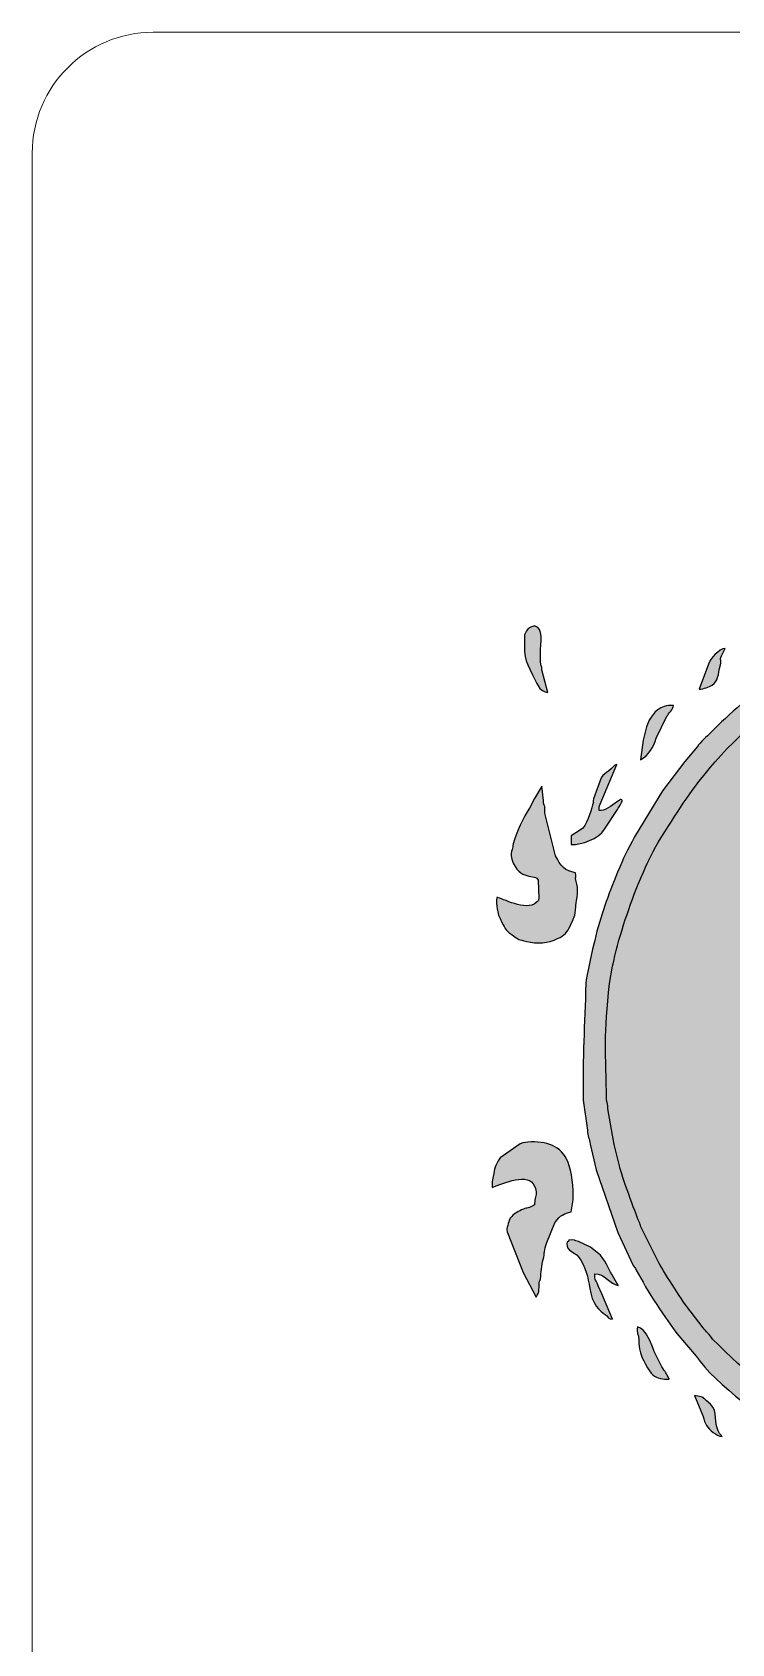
# Model space of a CAD drawing. Header units: millimetres. Extents: x -216.6 to -166.6, y -9 to 71.
# Drawn here: x -216.56 to -199.19, y 31 to 71 of the extents above; entities that cross this region are included whole.
import ezdxf

# ---------------------------------------------------------------- set-up
doc = ezdxf.new("R2010")
doc.units = ezdxf.units.MM
doc.header["$MEASUREMENT"] = 0
doc.layers.add('Layer 1', color=7, linetype='Continuous')

msp = doc.modelspace()

# ---------------------------------------------------------------- hatches: boundary and pattern name
at = {"layer": 'Layer 1', "true_color": 0x333333}
h = msp.add_hatch(color=250, dxfattribs=at)
edge = h.paths.add_edge_path()
edge.add_spline(control_points=[(-193.5378, 34.4543), (-194.5616, 34.7021), (-195.0886, 34.8486), (-196.0736, 35.2302), (-196.3954, 35.35), (-197.3199, 35.8389), (-197.6135, 36.0335), (-198.2827, 36.5184), (-199.613, 37.4345), (-200.0796, 38.1341), (-200.0796, 38.1341), (-200.5575, 38.6984), (-200.5575, 38.6984), (-200.5575, 38.6984), (-200.6636, 38.8489), (-200.6636, 38.8489), (-200.6636, 38.8489), (-200.841, 39.099), (-200.841, 39.099), (-201.0287, 39.3841), (-201.236, 39.6696), (-201.3967, 39.9698), (-201.3967, 39.9698), (-201.5658, 40.2722), (-201.5658, 40.2722), (-201.6035, 40.3483), (-201.5996, 40.3248), (-201.6405, 40.3858), (-201.6405, 40.3858), (-202.0187, 41.2012), (-202.0187, 41.2012), (-202.0187, 41.2012), (-202.5585, 42.7595), (-202.5585, 42.7595), (-202.5585, 42.7595), (-202.7084, 43.3965), (-202.7084, 43.3965), (-202.7304, 43.5292), (-202.7655, 43.5985), (-202.7773, 43.742), (-202.7773, 43.742), (-202.8868, 44.4864), (-202.8868, 44.4864), (-202.8914, 45.5685), (-202.8527, 46.3426), (-202.8144, 47.3891), (-202.8076, 47.574), (-202.6424, 48.2635), (-202.5976, 48.4566), (-202.4537, 49.0772), (-202.2601, 49.5719), (-202.0275, 50.1511), (-201.8865, 50.5022), (-201.7854, 50.6961), (-201.6073, 51.0281), (-201.6073, 51.0281), (-200.9145, 52.1701), (-200.9145, 52.1701), (-200.9145, 52.1701), (-200.3603, 52.8951), (-200.3603, 52.8951), (-200.3603, 52.8951), (-200.0491, 53.2696), (-200.0491, 53.2696), (-199.9836, 53.3683), (-199.8111, 53.5215), (-199.7161, 53.6162), (-198.7997, 54.5304), (-197.4639, 55.6019), (-196.2754, 56.0596), (-196.2754, 56.0596), (-195.4114, 56.4089), (-195.4114, 56.4089), (-195.1428, 56.496), (-194.8987, 56.5924), (-194.6298, 56.6593), (-191.4091, 57.4617), (-187.6427, 57.0945), (-184.9492, 54.9898), (-184.6751, 54.7487), (-184.3477, 54.5705), (-184.0942, 54.3089), (-184.0004, 54.2122), (-183.9733, 54.2368), (-183.7289, 53.9916), (-183.1254, 53.3898), (-182.874, 53.0785), (-182.3404, 52.4152), (-182.1591, 52.1962), (-181.8619, 51.7273), (-181.6985, 51.4396), (-181.6656, 51.3799), (-181.6589, 51.3784), (-181.6303, 51.3354), (-181.6303, 51.3354), (-181.0126, 50.0747), (-181.0126, 50.0747), (-181.0126, 50.0747), (-180.3662, 47.9926), (-180.3662, 47.9926), (-180.3072, 47.7797), (-180.2765, 47.4774), (-180.2381, 47.2714), (-180.2254, 47.2144), (-180.2362, 47.1712), (-180.2273, 47.1138), (-180.2119, 47.0141), (-180.2026, 47.0894), (-180.1923, 46.9626), (-180.1923, 46.9626), (-180.1649, 46.6564), (-180.1649, 46.6564), (-180.1294, 46.502), (-180.1856, 46.3162), (-180.1462, 46.1632), (-180.0866, 45.9315), (-180.122, 45.5518), (-180.122, 45.2984), (-180.122, 45.1732), (-180.1345, 45.2376), (-180.1506, 45.1637), (-180.1843, 45.0082), (-180.1287, 44.8212), (-180.1695, 44.6706), (-180.1695, 44.6706), (-180.2424, 44.0564), (-180.2424, 44.0564), (-180.2969, 43.8553), (-180.273, 43.7889), (-180.3124, 43.6207), (-180.5362, 42.665), (-180.4896, 42.7851), (-180.7976, 41.8442), (-180.9393, 41.4112), (-181.2179, 40.7906), (-181.4513, 40.3604), (-181.4513, 40.3604), (-182.1522, 39.2052), (-182.1522, 39.2052), (-182.1522, 39.2052), (-182.592, 38.6238), (-182.592, 38.6238), (-182.6661, 38.4902), (-182.8225, 38.3814), (-182.9043, 38.2535), (-183.0125, 38.0842), (-183.1979, 37.9723), (-183.31, 37.8053), (-183.4437, 37.606), (-183.5833, 37.5474), (-183.7306, 37.396), (-184.7283, 36.3927), (-185.9637, 35.7107), (-187.232, 35.1298), (-189.62, 34.293), (-191.2184, 34.1259), (-193.5378, 34.4543)], knot_values=[0, 0, 0, 0, 0.0192308, 0.0192308, 0.0192308, 0.0384615, 0.0384615, 0.0384615, 0.0576923, 0.0576923, 0.0576923, 0.0769231, 0.0769231, 0.0769231, 0.0961538, 0.0961538, 0.0961538, 0.1153846, 0.1153846, 0.1153846, 0.1346154, 0.1346154, 0.1346154, 0.1538462, 0.1538462, 0.1538462, 0.1730769, 0.1730769, 0.1730769, 0.1923077, 0.1923077, 0.1923077, 0.2115385, 0.2115385, 0.2115385, 0.2307692, 0.2307692, 0.2307692, 0.25, 0.25, 0.25, 0.2692308, 0.2692308, 0.2692308, 0.2884615, 0.2884615, 0.2884615, 0.3076923, 0.3076923, 0.3076923, 0.3269231, 0.3269231, 0.3269231, 0.3461538, 0.3461538, 0.3461538, 0.3653846, 0.3653846, 0.3653846, 0.3846154, 0.3846154, 0.3846154, 0.4038462, 0.4038462, 0.4038462, 0.4230769, 0.4230769, 0.4230769, 0.4423077, 0.4423077, 0.4423077, 0.4615385, 0.4615385, 0.4615385, 0.4807692, 0.4807692, 0.4807692, 0.5, 0.5, 0.5, 0.5192308, 0.5192308, 0.5192308, 0.5384615, 0.5384615, 0.5384615, 0.5576923, 0.5576923, 0.5576923, 0.5769231, 0.5769231, 0.5769231, 0.5961538, 0.5961538, 0.5961538, 0.6153846, 0.6153846, 0.6153846, 0.6346154, 0.6346154, 0.6346154, 0.6538462, 0.6538462, 0.6538462, 0.6730769, 0.6730769, 0.6730769, 0.6923077, 0.6923077, 0.6923077, 0.7115385, 0.7115385, 0.7115385, 0.7307692, 0.7307692, 0.7307692, 0.75, 0.75, 0.75, 0.7692308, 0.7692308, 0.7692308, 0.7884615, 0.7884615, 0.7884615, 0.8076923, 0.8076923, 0.8076923, 0.8269231, 0.8269231, 0.8269231, 0.8461538, 0.8461538, 0.8461538, 0.8653846, 0.8653846, 0.8653846, 0.8846154, 0.8846154, 0.8846154, 0.9038462, 0.9038462, 0.9038462, 0.9230769, 0.9230769, 0.9230769, 0.9423077, 0.9423077, 0.9423077, 0.9615385, 0.9615385, 0.9615385, 0.9807692, 0.9807692, 0.9807692, 1, 1, 1, 1], degree=3, periodic=1)
h = msp.add_hatch(color=250, dxfattribs=at)
edge = h.paths.add_edge_path()
edge.add_spline(control_points=[(-202.3023, 44.4881), (-202.288, 44.402), (-202.2693, 44.3919), (-202.2677, 44.2751), (-202.2677, 44.2751), (-202.116, 43.3859), (-202.116, 43.3859), (-202.116, 43.3859), (-201.9835, 42.8612), (-201.9835, 42.8612), (-201.9289, 42.6106), (-201.5883, 41.6998), (-201.494, 41.4727), (-201.467, 41.4136), (-201.472, 41.4009), (-201.4513, 41.3468), (-201.4513, 41.3468), (-201.0016, 40.4508), (-201.0016, 40.4508), (-200.851, 40.166), (-200.4007, 39.4669), (-200.2023, 39.2241), (-200.2023, 39.2241), (-199.9028, 38.8404), (-199.9028, 38.8404), (-199.8409, 38.7427), (-199.7428, 38.6709), (-199.6714, 38.5601), (-198.8598, 37.7328), (-197.944, 36.9893), (-196.9838, 36.3398), (-196.7061, 36.1602), (-195.7425, 35.7202), (-195.4304, 35.5966), (-193.3131, 34.8632), (-191.0298, 34.5376), (-188.8288, 35.2161), (-188.8288, 35.2161), (-187.6684, 35.5905), (-187.6684, 35.5905), (-187.6684, 35.5905), (-186.9604, 35.8921), (-186.9604, 35.8921), (-186.7078, 36.0203), (-186.403, 36.1369), (-186.1721, 36.2985), (-185.6824, 36.626), (-185.4035, 36.7478), (-184.9625, 37.1138), (-184.001, 37.8317), (-183.3122, 38.6386), (-182.585, 39.6192), (-182.585, 39.6192), (-182.1174, 40.3683), (-182.1174, 40.3683), (-181.9512, 40.6977), (-181.8223, 40.8308), (-181.6699, 41.2608), (-181.6678, 41.2665), (-181.6659, 41.272), (-181.6637, 41.2776), (-181.6637, 41.2776), (-181.1552, 42.6225), (-181.1552, 42.6225), (-181.1552, 42.6225), (-180.7752, 44.4447), (-180.7752, 44.4447), (-180.7709, 44.4974), (-180.7785, 44.5637), (-180.7767, 44.6173), (-180.7718, 44.7599), (-180.7383, 44.7683), (-180.7396, 44.914), (-180.7406, 45.021), (-180.7558, 45.1496), (-180.7301, 45.2494), (-180.7122, 45.3193), (-180.705, 45.2594), (-180.7013, 45.3824), (-180.6959, 45.5653), (-180.683, 45.8711), (-180.7031, 46.0424), (-180.7166, 46.1571), (-180.721, 46.0492), (-180.7383, 46.1732), (-180.7575, 46.3108), (-180.7228, 46.5292), (-180.7602, 46.659), (-180.7954, 46.7813), (-180.7829, 47.0376), (-180.8373, 47.2892), (-180.8373, 47.2892), (-180.9448, 47.9081), (-180.9448, 47.9081), (-180.9448, 47.9081), (-181.3308, 49.2829), (-181.3308, 49.2829), (-181.7957, 50.3695), (-181.9692, 50.753), (-182.5644, 51.7188), (-183.0836, 52.4381), (-183.3662, 52.7836), (-183.9886, 53.412), (-184.4898, 53.918), (-184.908, 54.2399), (-185.4703, 54.6391), (-187.7907, 56.6815), (-191.9432, 56.6675), (-194.7416, 56.0158), (-195.0649, 55.9003), (-195.1269, 55.9054), (-195.4798, 55.7553), (-195.4798, 55.7553), (-196.8935, 55.0803), (-196.8935, 55.0803), (-197.8888, 54.4539), (-198.8313, 53.7883), (-199.6067, 52.8887), (-200.2356, 52.159), (-200.4494, 51.7812), (-200.9485, 51.0114), (-201.1177, 50.7503), (-201.3249, 50.3139), (-201.4346, 50.0406), (-201.4346, 50.0406), (-201.5217, 49.8534), (-201.5217, 49.8534), (-201.7707, 49.1854), (-202.0133, 48.5118), (-202.1519, 47.8128), (-202.1519, 47.8128), (-202.2299, 47.3869), (-202.2299, 47.3869), (-202.3718, 46.1312), (-202.3233, 45.6574), (-202.3023, 44.4881)], knot_values=[0, 0, 0, 0, 0.0222222, 0.0222222, 0.0222222, 0.0444444, 0.0444444, 0.0444444, 0.0666667, 0.0666667, 0.0666667, 0.0888889, 0.0888889, 0.0888889, 0.1111111, 0.1111111, 0.1111111, 0.1333333, 0.1333333, 0.1333333, 0.1555556, 0.1555556, 0.1555556, 0.1777778, 0.1777778, 0.1777778, 0.2, 0.2, 0.2, 0.2222222, 0.2222222, 0.2222222, 0.2444444, 0.2444444, 0.2444444, 0.2666667, 0.2666667, 0.2666667, 0.2888889, 0.2888889, 0.2888889, 0.3111111, 0.3111111, 0.3111111, 0.3333333, 0.3333333, 0.3333333, 0.3555556, 0.3555556, 0.3555556, 0.3777778, 0.3777778, 0.3777778, 0.4, 0.4, 0.4, 0.4222222, 0.4222222, 0.4222222, 0.4444444, 0.4444444, 0.4444444, 0.4666667, 0.4666667, 0.4666667, 0.4888889, 0.4888889, 0.4888889, 0.5111111, 0.5111111, 0.5111111, 0.5333333, 0.5333333, 0.5333333, 0.5555556, 0.5555556, 0.5555556, 0.5777778, 0.5777778, 0.5777778, 0.6, 0.6, 0.6, 0.6222222, 0.6222222, 0.6222222, 0.6444444, 0.6444444, 0.6444444, 0.6666667, 0.6666667, 0.6666667, 0.6888889, 0.6888889, 0.6888889, 0.7111111, 0.7111111, 0.7111111, 0.7333333, 0.7333333, 0.7333333, 0.7555556, 0.7555556, 0.7555556, 0.7777778, 0.7777778, 0.7777778, 0.8, 0.8, 0.8, 0.8222222, 0.8222222, 0.8222222, 0.8444444, 0.8444444, 0.8444444, 0.8666667, 0.8666667, 0.8666667, 0.8888889, 0.8888889, 0.8888889, 0.9111111, 0.9111111, 0.9111111, 0.9333333, 0.9333333, 0.9333333, 0.9555556, 0.9555556, 0.9555556, 0.9777778, 0.9777778, 0.9777778, 1, 1, 1, 1], degree=3, periodic=1)
h = msp.add_hatch(color=250, dxfattribs=at)
edge = h.paths.add_edge_path()
edge.add_spline(control_points=[(-203.7594, 54.6115), (-203.9425, 54.6364), (-203.9981, 54.7544), (-204.0592, 54.8828), (-204.3011, 55.3911), (-204.3502, 55.3759), (-204.3423, 55.9861), (-204.3404, 56.1291), (-204.1962, 56.2697), (-204.073, 56.2514), (-203.8651, 56.2206), (-203.9408, 55.8605), (-203.9411, 55.5575), (-203.9415, 55.1824), (-203.9223, 55.3548), (-203.9059, 55.1735), (-203.9059, 55.1735), (-203.7594, 54.6115), (-203.7594, 54.6115)], knot_values=[0, 0, 0, 0, 0.1666667, 0.1666667, 0.1666667, 0.3333333, 0.3333333, 0.3333333, 0.5, 0.5, 0.5, 0.6666667, 0.6666667, 0.6666667, 0.8333333, 0.8333333, 0.8333333, 1, 1, 1, 1], degree=3, periodic=1)
h = msp.add_hatch(color=250, dxfattribs=at)
edge = h.paths.add_edge_path()
edge.add_spline(control_points=[(-200.0065, 54.6891), (-200.0065, 54.6891), (-199.7741, 55.3126), (-199.7741, 55.3126), (-199.7296, 55.4394), (-199.5028, 55.7059), (-199.3617, 55.7003), (-199.3794, 55.6501), (-199.4066, 55.6126), (-199.4285, 55.571), (-199.5098, 55.4164), (-199.4459, 55.4279), (-199.477, 55.2931), (-199.5356, 55.0399), (-199.5303, 54.8784), (-199.6832, 54.7946), (-199.7654, 54.7496), (-199.8829, 54.693), (-200.0065, 54.6891)], knot_values=[0, 0, 0, 0, 0.1666667, 0.1666667, 0.1666667, 0.3333333, 0.3333333, 0.3333333, 0.5, 0.5, 0.5, 0.6666667, 0.6666667, 0.6666667, 0.8333333, 0.8333333, 0.8333333, 1, 1, 1, 1], degree=3, periodic=1)
h = msp.add_hatch(color=250, dxfattribs=at)
edge = h.paths.add_edge_path()
edge.add_spline(control_points=[(-201.3945, 53.4249), (-201.3945, 53.4249), (-201.3128, 53.759), (-201.3128, 53.759), (-201.2282, 53.9792), (-201.1047, 54.1815), (-200.8744, 54.26), (-200.7709, 54.2955), (-200.7728, 54.2877), (-200.6421, 54.288), (-200.6514, 54.1827), (-200.7619, 54.0939), (-200.803, 54.0184), (-200.803, 54.0184), (-201.0683, 53.4714), (-201.0683, 53.4714), (-201.1371, 53.2543), (-201.251, 53.051), (-201.4629, 52.9411), (-201.4629, 52.9411), (-201.3945, 53.4249), (-201.3945, 53.4249)], knot_values=[0, 0, 0, 0, 0.1428571, 0.1428571, 0.1428571, 0.2857143, 0.2857143, 0.2857143, 0.4285714, 0.4285714, 0.4285714, 0.5714286, 0.5714286, 0.5714286, 0.7142857, 0.7142857, 0.7142857, 0.8571429, 0.8571429, 0.8571429, 1, 1, 1, 1], degree=3, periodic=1)
h = msp.add_hatch(color=250, dxfattribs=at)
edge = h.paths.add_edge_path()
edge.add_spline(control_points=[(-203.1799, 51.0492), (-203.1799, 51.0492), (-202.951, 51.198), (-202.951, 51.198), (-202.7938, 51.2888), (-202.6955, 51.6483), (-202.6478, 51.8167), (-202.6033, 51.9738), (-202.6482, 51.8025), (-202.629, 51.9711), (-202.629, 51.9711), (-202.434, 52.4936), (-202.434, 52.4936), (-202.3759, 52.5731), (-202.3278, 52.6079), (-202.244, 52.6659), (-202.1411, 52.7372), (-202.128, 52.8103), (-202.049, 52.8248), (-202.049, 52.8248), (-202.4619, 51.8392), (-202.4619, 51.8392), (-202.4883, 51.7578), (-202.4874, 51.7863), (-202.4853, 51.6763), (-202.3542, 51.659), (-202.1765, 51.8031), (-202.028, 51.8994), (-201.9556, 51.9475), (-201.9656, 51.9735), (-201.9222, 51.9451), (-201.8861, 51.9107), (-201.9841, 51.7902), (-202.0313, 51.7042), (-202.0313, 51.7042), (-202.3501, 51.216), (-202.3501, 51.216), (-202.5152, 50.9691), (-202.9032, 50.8322), (-203.1788, 50.8339), (-203.1788, 50.8339), (-203.1799, 51.0492), (-203.1799, 51.0492)], knot_values=[0, 0, 0, 0, 0.0714286, 0.0714286, 0.0714286, 0.1428571, 0.1428571, 0.1428571, 0.2142857, 0.2142857, 0.2142857, 0.2857143, 0.2857143, 0.2857143, 0.3571429, 0.3571429, 0.3571429, 0.4285714, 0.4285714, 0.4285714, 0.5, 0.5, 0.5, 0.5714286, 0.5714286, 0.5714286, 0.6428571, 0.6428571, 0.6428571, 0.7142857, 0.7142857, 0.7142857, 0.7857143, 0.7857143, 0.7857143, 0.8571429, 0.8571429, 0.8571429, 0.9285714, 0.9285714, 0.9285714, 1, 1, 1, 1], degree=3, periodic=1)
h = msp.add_hatch(color=250, dxfattribs=at)
edge = h.paths.add_edge_path()
edge.add_spline(control_points=[(-205.0302, 49.5238), (-204.9009, 49.512), (-204.3112, 49.1632), (-204.047, 49.394), (-203.9982, 49.4367), (-203.9962, 49.4403), (-203.9796, 49.5016), (-203.9796, 49.5016), (-204.0015, 49.9474), (-204.0015, 49.9474), (-204.0548, 50.1259), (-204.4683, 49.901), (-204.6543, 50.473), (-204.6904, 50.5932), (-204.6634, 50.6391), (-204.644, 50.7118), (-204.6299, 50.7646), (-204.634, 50.7961), (-204.6175, 50.8547), (-204.5393, 51.1326), (-204.3655, 51.5165), (-204.2162, 51.7381), (-204.2162, 51.7381), (-204.0934, 51.9797), (-204.0934, 51.9797), (-204.0934, 51.9797), (-203.909, 52.2825), (-203.909, 52.2825), (-203.909, 52.2825), (-203.8679, 51.9306), (-203.8679, 51.9306), (-203.8658, 51.796), (-203.8534, 51.8561), (-203.8375, 51.7776), (-203.8259, 51.7196), (-203.8359, 51.6696), (-203.8319, 51.612), (-203.8319, 51.612), (-203.5671, 50.556), (-203.5671, 50.556), (-203.45, 50.3134), (-203.3333, 50.1686), (-203.0706, 50.1366), (-203.0599, 49.8976), (-203.0919, 50.0759), (-203.039, 49.8519), (-202.9954, 49.6675), (-203.0634, 49.3604), (-203.0684, 49.2876), (-203.0861, 49.0293), (-203.0972, 49.0463), (-203.2077, 48.8106), (-203.2905, 48.6339), (-203.3436, 48.5873), (-203.5174, 48.4986), (-203.7487, 48.3804), (-204.0399, 48.3712), (-204.2849, 48.4298), (-204.5003, 48.4814), (-204.4703, 48.4697), (-204.6154, 48.5672), (-204.7874, 48.6828), (-204.8199, 48.7404), (-204.9007, 48.8991), (-205.0425, 49.1777), (-205.0326, 49.3132), (-205.0302, 49.5238)], knot_values=[0, 0, 0, 0, 0.0454545, 0.0454545, 0.0454545, 0.0909091, 0.0909091, 0.0909091, 0.1363636, 0.1363636, 0.1363636, 0.1818182, 0.1818182, 0.1818182, 0.2272727, 0.2272727, 0.2272727, 0.2727273, 0.2727273, 0.2727273, 0.3181818, 0.3181818, 0.3181818, 0.3636364, 0.3636364, 0.3636364, 0.4090909, 0.4090909, 0.4090909, 0.4545455, 0.4545455, 0.4545455, 0.5, 0.5, 0.5, 0.5454545, 0.5454545, 0.5454545, 0.5909091, 0.5909091, 0.5909091, 0.6363636, 0.6363636, 0.6363636, 0.6818182, 0.6818182, 0.6818182, 0.7272727, 0.7272727, 0.7272727, 0.7727273, 0.7727273, 0.7727273, 0.8181818, 0.8181818, 0.8181818, 0.8636364, 0.8636364, 0.8636364, 0.9090909, 0.9090909, 0.9090909, 0.9545455, 0.9545455, 0.9545455, 1, 1, 1, 1], degree=3, periodic=1)
h = msp.add_hatch(color=250, dxfattribs=at)
edge = h.paths.add_edge_path()
edge.add_spline(control_points=[(-205.1417, 42.3261), (-205.1428, 42.459), (-205.1534, 42.4616), (-205.12, 42.5925), (-205.06, 42.8273), (-205.1033, 42.8235), (-204.9438, 43.0595), (-204.9438, 43.0595), (-204.4506, 43.4079), (-204.4506, 43.4079), (-204.3375, 43.4368), (-204.2996, 43.455), (-204.1748, 43.4545), (-203.7157, 43.4527), (-203.3732, 43.3319), (-203.2268, 42.8567), (-203.1481, 42.6013), (-203.1024, 42.1458), (-203.1479, 41.9204), (-203.1479, 41.9204), (-203.183, 41.7152), (-203.183, 41.7152), (-203.3567, 41.6664), (-203.4504, 41.6503), (-203.5853, 41.4463), (-203.5853, 41.4463), (-203.7851, 40.9606), (-203.7851, 40.9606), (-203.8634, 40.7293), (-203.831, 40.713), (-203.8773, 40.5379), (-203.917, 40.3883), (-203.9221, 40.2064), (-203.9441, 40.0543), (-203.9585, 39.9548), (-203.9721, 40.0374), (-203.9772, 39.9032), (-203.9851, 39.6957), (-203.9634, 39.7654), (-204.0495, 39.6002), (-204.0495, 39.6002), (-204.3733, 40.2123), (-204.3733, 40.2123), (-204.3733, 40.2123), (-204.7687, 41.2239), (-204.7687, 41.2239), (-204.7945, 41.3117), (-204.7726, 41.3037), (-204.7513, 41.3797), (-204.7319, 41.4485), (-204.7415, 41.4853), (-204.6857, 41.5654), (-204.6117, 41.6717), (-204.5276, 41.7084), (-204.4145, 41.7643), (-204.2497, 41.8458), (-204.3222, 41.758), (-204.0937, 41.8931), (-204.0839, 41.9531), (-204.0902, 41.992), (-204.0773, 42.0463), (-204.053, 42.149), (-204.0233, 42.1959), (-204.0878, 42.3544), (-204.2339, 42.713), (-204.8555, 42.4231), (-205.1417, 42.3261)], knot_values=[0, 0, 0, 0, 0.0454545, 0.0454545, 0.0454545, 0.0909091, 0.0909091, 0.0909091, 0.1363636, 0.1363636, 0.1363636, 0.1818182, 0.1818182, 0.1818182, 0.2272727, 0.2272727, 0.2272727, 0.2727273, 0.2727273, 0.2727273, 0.3181818, 0.3181818, 0.3181818, 0.3636364, 0.3636364, 0.3636364, 0.4090909, 0.4090909, 0.4090909, 0.4545455, 0.4545455, 0.4545455, 0.5, 0.5, 0.5, 0.5454545, 0.5454545, 0.5454545, 0.5909091, 0.5909091, 0.5909091, 0.6363636, 0.6363636, 0.6363636, 0.6818182, 0.6818182, 0.6818182, 0.7272727, 0.7272727, 0.7272727, 0.7727273, 0.7727273, 0.7727273, 0.8181818, 0.8181818, 0.8181818, 0.8636364, 0.8636364, 0.8636364, 0.9090909, 0.9090909, 0.9090909, 0.9545455, 0.9545455, 0.9545455, 1, 1, 1, 1], degree=3, periodic=1)
h = msp.add_hatch(color=250, dxfattribs=at)
edge = h.paths.add_edge_path()
edge.add_spline(control_points=[(-203.2214, 40.7709), (-203.2826, 40.8198), (-203.3033, 40.9041), (-203.2784, 40.9775), (-203.2338, 40.9855), (-203.2523, 40.9686), (-203.2402, 41.0158), (-203.0788, 41.03), (-203.1097, 41.0094), (-203.0015, 40.9835), (-203.0015, 40.9835), (-202.6975, 40.845), (-202.6975, 40.845), (-202.6975, 40.845), (-202.4562, 40.6395), (-202.4562, 40.6395), (-202.2704, 40.4324), (-202.253, 40.2688), (-202.1191, 40.0823), (-202.1191, 40.0823), (-202.0223, 39.9075), (-202.0223, 39.9075), (-202.0208, 39.9108), (-202.0164, 39.896), (-202.0133, 39.8904), (-202.2159, 39.9161), (-202.358, 40.1952), (-202.593, 40.1775), (-202.6019, 40.0144), (-202.5627, 40.0286), (-202.5134, 39.8833), (-202.5134, 39.8833), (-202.4166, 39.6789), (-202.4166, 39.6789), (-202.4166, 39.6789), (-202.1576, 39.0567), (-202.1576, 39.0567), (-202.2567, 39.0703), (-202.2411, 39.0753), (-202.2989, 39.1337), (-202.3843, 39.2202), (-202.6206, 39.326), (-202.6942, 39.6964), (-202.7573, 40.0139), (-202.7739, 40.2371), (-202.942, 40.516), (-203.0549, 40.7033), (-203.0314, 40.6183), (-203.2214, 40.7709)], knot_values=[0, 0, 0, 0, 0.0625, 0.0625, 0.0625, 0.125, 0.125, 0.125, 0.1875, 0.1875, 0.1875, 0.25, 0.25, 0.25, 0.3125, 0.3125, 0.3125, 0.375, 0.375, 0.375, 0.4375, 0.4375, 0.4375, 0.5, 0.5, 0.5, 0.5625, 0.5625, 0.5625, 0.625, 0.625, 0.625, 0.6875, 0.6875, 0.6875, 0.75, 0.75, 0.75, 0.8125, 0.8125, 0.8125, 0.875, 0.875, 0.875, 0.9375, 0.9375, 0.9375, 1, 1, 1, 1], degree=3, periodic=1)
h = msp.add_hatch(color=250, dxfattribs=at)
edge = h.paths.add_edge_path()
edge.add_spline(control_points=[(-200.932, 37.8733), (-200.8275, 37.7085), (-200.8339, 37.7482), (-200.7474, 37.5657), (-200.9017, 37.5624), (-201.0441, 37.5792), (-201.155, 37.6741), (-201.2431, 37.7495), (-201.441, 38.1073), (-201.4635, 38.2212), (-201.5212, 38.5138), (-201.4888, 38.4798), (-201.5066, 38.6004), (-201.5214, 38.6996), (-201.5517, 38.6678), (-201.5384, 38.8666), (-201.3086, 38.8091), (-201.1859, 38.4254), (-201.1193, 38.2483), (-201.1193, 38.2483), (-200.932, 37.8733), (-200.932, 37.8733)], knot_values=[0, 0, 0, 0, 0.1428571, 0.1428571, 0.1428571, 0.2857143, 0.2857143, 0.2857143, 0.4285714, 0.4285714, 0.4285714, 0.5714286, 0.5714286, 0.5714286, 0.7142857, 0.7142857, 0.7142857, 0.8571429, 0.8571429, 0.8571429, 1, 1, 1, 1], degree=3, periodic=1)
h = msp.add_hatch(color=250, dxfattribs=at)
edge = h.paths.add_edge_path()
edge.add_spline(control_points=[(-199.4322, 36.1437), (-199.5787, 36.1476), (-199.7547, 36.316), (-199.8189, 36.411), (-199.8647, 36.4788), (-199.8753, 36.5505), (-199.905, 36.6405), (-199.905, 36.6405), (-200.1159, 37.1633), (-200.1159, 37.1633), (-200.1159, 37.1633), (-199.9538, 37.1267), (-199.9538, 37.1267), (-199.8651, 37.0927), (-199.8998, 37.0897), (-199.829, 37.0377), (-199.4786, 36.7804), (-199.6774, 36.6541), (-199.5305, 36.2787), (-199.4866, 36.1667), (-199.4737, 36.2145), (-199.4322, 36.1437)], knot_values=[0, 0, 0, 0, 0.1428571, 0.1428571, 0.1428571, 0.2857143, 0.2857143, 0.2857143, 0.4285714, 0.4285714, 0.4285714, 0.5714286, 0.5714286, 0.5714286, 0.7142857, 0.7142857, 0.7142857, 0.8571429, 0.8571429, 0.8571429, 1, 1, 1, 1], degree=3, periodic=1)

# ---------------------------------------------------------------- linework, layer by layer
at = {"layer": 'Layer 1', "color": 250, "lineweight": 18}
msp.add_open_spline([(-213.5582, 70.9972), (-213.5582, 70.9972), (-169.5582, 70.9972), (-169.5582, 70.9972), (-167.9082, 70.9972), (-166.5582, 69.6472), (-166.5582, 67.9972), (-166.5582, 67.9972), (-166.5582, -6.0028), (-166.5582, -6.0028), (-166.5582, -7.6528), (-167.9082, -9.0028), (-169.5582, -9.0028), (-169.5582, -9.0028), (-213.5582, -9.0028), (-213.5582, -9.0028), (-215.2082, -9.0028), (-216.5582, -7.6528), (-216.5582, -6.0028), (-216.5582, -6.0028), (-216.5582, 67.9972), (-216.5582, 67.9972), (-216.5582, 69.6472), (-215.2082, 70.9972), (-213.5582, 70.9972)], degree=3, knots=[0, 0, 0, 0, 0.125, 0.125, 0.125, 0.25, 0.25, 0.25, 0.375, 0.375, 0.375, 0.5, 0.5, 0.5, 0.625, 0.625, 0.625, 0.75, 0.75, 0.75, 0.875, 0.875, 0.875, 1, 1, 1, 1], dxfattribs=at)
at = {"layer": 'Layer 1', "color": 250}
for points, knots in [([(-193.5378, 34.4543), (-194.5616, 34.7021), (-195.0886, 34.8486), (-196.0736, 35.2302), (-196.3954, 35.35), (-197.3199, 35.8389), (-197.6135, 36.0335), (-198.2827, 36.5184), (-199.613, 37.4345), (-200.0796, 38.1341), (-200.0796, 38.1341), (-200.5575, 38.6984), (-200.5575, 38.6984), (-200.5575, 38.6984), (-200.6636, 38.8489), (-200.6636, 38.8489), (-200.6636, 38.8489), (-200.841, 39.099), (-200.841, 39.099), (-201.0287, 39.3841), (-201.236, 39.6696), (-201.3967, 39.9698), (-201.3967, 39.9698), (-201.5658, 40.2722), (-201.5658, 40.2722), (-201.6035, 40.3483), (-201.5996, 40.3248), (-201.6405, 40.3858), (-201.6405, 40.3858), (-202.0187, 41.2012), (-202.0187, 41.2012), (-202.0187, 41.2012), (-202.5585, 42.7595), (-202.5585, 42.7595), (-202.5585, 42.7595), (-202.7084, 43.3965), (-202.7084, 43.3965), (-202.7304, 43.5292), (-202.7655, 43.5985), (-202.7773, 43.742), (-202.7773, 43.742), (-202.8868, 44.4864), (-202.8868, 44.4864), (-202.8914, 45.5685), (-202.8527, 46.3426), (-202.8144, 47.3891), (-202.8076, 47.574), (-202.6424, 48.2635), (-202.5976, 48.4566), (-202.4537, 49.0772), (-202.2601, 49.5719), (-202.0275, 50.1511), (-201.8865, 50.5022), (-201.7854, 50.6961), (-201.6073, 51.0281), (-201.6073, 51.0281), (-200.9145, 52.1701), (-200.9145, 52.1701), (-200.9145, 52.1701), (-200.3603, 52.8951), (-200.3603, 52.8951), (-200.3603, 52.8951), (-200.0491, 53.2696), (-200.0491, 53.2696), (-199.9836, 53.3683), (-199.8111, 53.5215), (-199.7161, 53.6162), (-198.7997, 54.5304), (-197.4639, 55.6019), (-196.2754, 56.0596), (-196.2754, 56.0596), (-195.4114, 56.4089), (-195.4114, 56.4089), (-195.1428, 56.496), (-194.8987, 56.5924), (-194.6298, 56.6593), (-191.4091, 57.4617), (-187.6427, 57.0945), (-184.9492, 54.9898), (-184.6751, 54.7487), (-184.3477, 54.5705), (-184.0942, 54.3089), (-184.0004, 54.2122), (-183.9733, 54.2368), (-183.7289, 53.9916), (-183.1254, 53.3898), (-182.874, 53.0785), (-182.3404, 52.4152), (-182.1591, 52.1962), (-181.8619, 51.7273), (-181.6985, 51.4396), (-181.6656, 51.3799), (-181.6589, 51.3784), (-181.6303, 51.3354), (-181.6303, 51.3354), (-181.0126, 50.0747), (-181.0126, 50.0747), (-181.0126, 50.0747), (-180.3662, 47.9926), (-180.3662, 47.9926), (-180.3072, 47.7797), (-180.2765, 47.4774), (-180.2381, 47.2714), (-180.2254, 47.2144), (-180.2362, 47.1712), (-180.2273, 47.1138), (-180.2119, 47.0141), (-180.2026, 47.0894), (-180.1923, 46.9626), (-180.1923, 46.9626), (-180.1649, 46.6564), (-180.1649, 46.6564), (-180.1294, 46.502), (-180.1856, 46.3162), (-180.1462, 46.1632), (-180.0866, 45.9315), (-180.122, 45.5518), (-180.122, 45.2984), (-180.122, 45.1732), (-180.1345, 45.2376), (-180.1506, 45.1637), (-180.1843, 45.0082), (-180.1287, 44.8212), (-180.1695, 44.6706), (-180.1695, 44.6706), (-180.2424, 44.0564), (-180.2424, 44.0564), (-180.2969, 43.8553), (-180.273, 43.7889), (-180.3124, 43.6207), (-180.5362, 42.665), (-180.4896, 42.7851), (-180.7976, 41.8442), (-180.9393, 41.4112), (-181.2179, 40.7906), (-181.4513, 40.3604), (-181.4513, 40.3604), (-182.1522, 39.2052), (-182.1522, 39.2052), (-182.1522, 39.2052), (-182.592, 38.6238), (-182.592, 38.6238), (-182.6661, 38.4902), (-182.8225, 38.3814), (-182.9043, 38.2535), (-183.0125, 38.0842), (-183.1979, 37.9723), (-183.31, 37.8053), (-183.4437, 37.606), (-183.5833, 37.5474), (-183.7306, 37.396), (-184.7283, 36.3927), (-185.9637, 35.7107), (-187.232, 35.1298), (-189.62, 34.293), (-191.2184, 34.1259), (-193.5378, 34.4543)], [0, 0, 0, 0, 0.0192308, 0.0192308, 0.0192308, 0.0384615, 0.0384615, 0.0384615, 0.0576923, 0.0576923, 0.0576923, 0.0769231, 0.0769231, 0.0769231, 0.0961538, 0.0961538, 0.0961538, 0.1153846, 0.1153846, 0.1153846, 0.1346154, 0.1346154, 0.1346154, 0.1538462, 0.1538462, 0.1538462, 0.1730769, 0.1730769, 0.1730769, 0.1923077, 0.1923077, 0.1923077, 0.2115385, 0.2115385, 0.2115385, 0.2307692, 0.2307692, 0.2307692, 0.25, 0.25, 0.25, 0.2692308, 0.2692308, 0.2692308, 0.2884615, 0.2884615, 0.2884615, 0.3076923, 0.3076923, 0.3076923, 0.3269231, 0.3269231, 0.3269231, 0.3461538, 0.3461538, 0.3461538, 0.3653846, 0.3653846, 0.3653846, 0.3846154, 0.3846154, 0.3846154, 0.4038462, 0.4038462, 0.4038462, 0.4230769, 0.4230769, 0.4230769, 0.4423077, 0.4423077, 0.4423077, 0.4615385, 0.4615385, 0.4615385, 0.4807692, 0.4807692, 0.4807692, 0.5, 0.5, 0.5, 0.5192308, 0.5192308, 0.5192308, 0.5384615, 0.5384615, 0.5384615, 0.5576923, 0.5576923, 0.5576923, 0.5769231, 0.5769231, 0.5769231, 0.5961538, 0.5961538, 0.5961538, 0.6153846, 0.6153846, 0.6153846, 0.6346154, 0.6346154, 0.6346154, 0.6538462, 0.6538462, 0.6538462, 0.6730769, 0.6730769, 0.6730769, 0.6923077, 0.6923077, 0.6923077, 0.7115385, 0.7115385, 0.7115385, 0.7307692, 0.7307692, 0.7307692, 0.75, 0.75, 0.75, 0.7692308, 0.7692308, 0.7692308, 0.7884615, 0.7884615, 0.7884615, 0.8076923, 0.8076923, 0.8076923, 0.8269231, 0.8269231, 0.8269231, 0.8461538, 0.8461538, 0.8461538, 0.8653846, 0.8653846, 0.8653846, 0.8846154, 0.8846154, 0.8846154, 0.9038462, 0.9038462, 0.9038462, 0.9230769, 0.9230769, 0.9230769, 0.9423077, 0.9423077, 0.9423077, 0.9615385, 0.9615385, 0.9615385, 0.9807692, 0.9807692, 0.9807692, 1, 1, 1, 1]), ([(-202.3023, 44.4881), (-202.288, 44.402), (-202.2693, 44.3919), (-202.2677, 44.2751), (-202.2677, 44.2751), (-202.116, 43.3859), (-202.116, 43.3859), (-202.116, 43.3859), (-201.9835, 42.8612), (-201.9835, 42.8612), (-201.9289, 42.6106), (-201.5883, 41.6998), (-201.494, 41.4727), (-201.467, 41.4136), (-201.472, 41.4009), (-201.4513, 41.3468), (-201.4513, 41.3468), (-201.0016, 40.4508), (-201.0016, 40.4508), (-200.851, 40.166), (-200.4007, 39.4669), (-200.2023, 39.2241), (-200.2023, 39.2241), (-199.9028, 38.8404), (-199.9028, 38.8404), (-199.8409, 38.7427), (-199.7428, 38.6709), (-199.6714, 38.5601), (-198.8598, 37.7328), (-197.944, 36.9893), (-196.9838, 36.3398), (-196.7061, 36.1602), (-195.7425, 35.7202), (-195.4304, 35.5966), (-193.3131, 34.8632), (-191.0298, 34.5376), (-188.8288, 35.2161), (-188.8288, 35.2161), (-187.6684, 35.5905), (-187.6684, 35.5905), (-187.6684, 35.5905), (-186.9604, 35.8921), (-186.9604, 35.8921), (-186.7078, 36.0203), (-186.403, 36.1369), (-186.1721, 36.2985), (-185.6824, 36.626), (-185.4035, 36.7478), (-184.9625, 37.1138), (-184.001, 37.8317), (-183.3122, 38.6386), (-182.585, 39.6192), (-182.585, 39.6192), (-182.1174, 40.3683), (-182.1174, 40.3683), (-181.9512, 40.6977), (-181.8223, 40.8308), (-181.6699, 41.2608), (-181.6678, 41.2665), (-181.6659, 41.272), (-181.6637, 41.2776), (-181.6637, 41.2776), (-181.1552, 42.6225), (-181.1552, 42.6225), (-181.1552, 42.6225), (-180.7752, 44.4447), (-180.7752, 44.4447), (-180.7709, 44.4974), (-180.7785, 44.5637), (-180.7767, 44.6173), (-180.7718, 44.7599), (-180.7383, 44.7683), (-180.7396, 44.914), (-180.7406, 45.021), (-180.7558, 45.1496), (-180.7301, 45.2494), (-180.7122, 45.3193), (-180.705, 45.2594), (-180.7013, 45.3824), (-180.6959, 45.5653), (-180.683, 45.8711), (-180.7031, 46.0424), (-180.7166, 46.1571), (-180.721, 46.0492), (-180.7383, 46.1732), (-180.7575, 46.3108), (-180.7228, 46.5292), (-180.7602, 46.659), (-180.7954, 46.7813), (-180.7829, 47.0376), (-180.8373, 47.2892), (-180.8373, 47.2892), (-180.9448, 47.9081), (-180.9448, 47.9081), (-180.9448, 47.9081), (-181.3308, 49.2829), (-181.3308, 49.2829), (-181.7957, 50.3695), (-181.9692, 50.753), (-182.5644, 51.7188), (-183.0836, 52.4381), (-183.3662, 52.7836), (-183.9886, 53.412), (-184.4898, 53.918), (-184.908, 54.2399), (-185.4703, 54.6391), (-187.7907, 56.6815), (-191.9432, 56.6675), (-194.7416, 56.0158), (-195.0649, 55.9003), (-195.1269, 55.9054), (-195.4798, 55.7553), (-195.4798, 55.7553), (-196.8935, 55.0803), (-196.8935, 55.0803), (-197.8888, 54.4539), (-198.8313, 53.7883), (-199.6067, 52.8887), (-200.2356, 52.159), (-200.4494, 51.7812), (-200.9485, 51.0114), (-201.1177, 50.7503), (-201.3249, 50.3139), (-201.4346, 50.0406), (-201.4346, 50.0406), (-201.5217, 49.8534), (-201.5217, 49.8534), (-201.7707, 49.1854), (-202.0133, 48.5118), (-202.1519, 47.8128), (-202.1519, 47.8128), (-202.2299, 47.3869), (-202.2299, 47.3869), (-202.3718, 46.1312), (-202.3233, 45.6574), (-202.3023, 44.4881)], [0, 0, 0, 0, 0.0222222, 0.0222222, 0.0222222, 0.0444444, 0.0444444, 0.0444444, 0.0666667, 0.0666667, 0.0666667, 0.0888889, 0.0888889, 0.0888889, 0.1111111, 0.1111111, 0.1111111, 0.1333333, 0.1333333, 0.1333333, 0.1555556, 0.1555556, 0.1555556, 0.1777778, 0.1777778, 0.1777778, 0.2, 0.2, 0.2, 0.2222222, 0.2222222, 0.2222222, 0.2444444, 0.2444444, 0.2444444, 0.2666667, 0.2666667, 0.2666667, 0.2888889, 0.2888889, 0.2888889, 0.3111111, 0.3111111, 0.3111111, 0.3333333, 0.3333333, 0.3333333, 0.3555556, 0.3555556, 0.3555556, 0.3777778, 0.3777778, 0.3777778, 0.4, 0.4, 0.4, 0.4222222, 0.4222222, 0.4222222, 0.4444444, 0.4444444, 0.4444444, 0.4666667, 0.4666667, 0.4666667, 0.4888889, 0.4888889, 0.4888889, 0.5111111, 0.5111111, 0.5111111, 0.5333333, 0.5333333, 0.5333333, 0.5555556, 0.5555556, 0.5555556, 0.5777778, 0.5777778, 0.5777778, 0.6, 0.6, 0.6, 0.6222222, 0.6222222, 0.6222222, 0.6444444, 0.6444444, 0.6444444, 0.6666667, 0.6666667, 0.6666667, 0.6888889, 0.6888889, 0.6888889, 0.7111111, 0.7111111, 0.7111111, 0.7333333, 0.7333333, 0.7333333, 0.7555556, 0.7555556, 0.7555556, 0.7777778, 0.7777778, 0.7777778, 0.8, 0.8, 0.8, 0.8222222, 0.8222222, 0.8222222, 0.8444444, 0.8444444, 0.8444444, 0.8666667, 0.8666667, 0.8666667, 0.8888889, 0.8888889, 0.8888889, 0.9111111, 0.9111111, 0.9111111, 0.9333333, 0.9333333, 0.9333333, 0.9555556, 0.9555556, 0.9555556, 0.9777778, 0.9777778, 0.9777778, 1, 1, 1, 1]), ([(-203.7594, 54.6115), (-203.9425, 54.6364), (-203.9981, 54.7544), (-204.0592, 54.8828), (-204.3011, 55.3911), (-204.3502, 55.3759), (-204.3423, 55.9861), (-204.3404, 56.1291), (-204.1962, 56.2697), (-204.073, 56.2514), (-203.8651, 56.2206), (-203.9408, 55.8605), (-203.9411, 55.5575), (-203.9415, 55.1824), (-203.9223, 55.3548), (-203.9059, 55.1735), (-203.9059, 55.1735), (-203.7594, 54.6115), (-203.7594, 54.6115)], [0, 0, 0, 0, 0.1666667, 0.1666667, 0.1666667, 0.3333333, 0.3333333, 0.3333333, 0.5, 0.5, 0.5, 0.6666667, 0.6666667, 0.6666667, 0.8333333, 0.8333333, 0.8333333, 1, 1, 1, 1]), ([(-200.0065, 54.6891), (-200.0065, 54.6891), (-199.7741, 55.3126), (-199.7741, 55.3126), (-199.7296, 55.4394), (-199.5028, 55.7059), (-199.3617, 55.7003), (-199.3794, 55.6501), (-199.4066, 55.6126), (-199.4285, 55.571), (-199.5098, 55.4164), (-199.4459, 55.4279), (-199.477, 55.2931), (-199.5356, 55.0399), (-199.5303, 54.8784), (-199.6832, 54.7946), (-199.7654, 54.7496), (-199.8829, 54.693), (-200.0065, 54.6891)], [0, 0, 0, 0, 0.1666667, 0.1666667, 0.1666667, 0.3333333, 0.3333333, 0.3333333, 0.5, 0.5, 0.5, 0.6666667, 0.6666667, 0.6666667, 0.8333333, 0.8333333, 0.8333333, 1, 1, 1, 1]), ([(-201.3945, 53.4249), (-201.3945, 53.4249), (-201.3128, 53.759), (-201.3128, 53.759), (-201.2282, 53.9792), (-201.1047, 54.1815), (-200.8744, 54.26), (-200.7709, 54.2955), (-200.7728, 54.2877), (-200.6421, 54.288), (-200.6514, 54.1827), (-200.7619, 54.0939), (-200.803, 54.0184), (-200.803, 54.0184), (-201.0683, 53.4714), (-201.0683, 53.4714), (-201.1371, 53.2543), (-201.251, 53.051), (-201.4629, 52.9411), (-201.4629, 52.9411), (-201.3945, 53.4249), (-201.3945, 53.4249)], [0, 0, 0, 0, 0.1428571, 0.1428571, 0.1428571, 0.2857143, 0.2857143, 0.2857143, 0.4285714, 0.4285714, 0.4285714, 0.5714286, 0.5714286, 0.5714286, 0.7142857, 0.7142857, 0.7142857, 0.8571429, 0.8571429, 0.8571429, 1, 1, 1, 1]), ([(-203.1799, 51.0492), (-203.1799, 51.0492), (-202.951, 51.198), (-202.951, 51.198), (-202.7938, 51.2888), (-202.6955, 51.6483), (-202.6478, 51.8167), (-202.6033, 51.9738), (-202.6482, 51.8025), (-202.629, 51.9711), (-202.629, 51.9711), (-202.434, 52.4936), (-202.434, 52.4936), (-202.3759, 52.5731), (-202.3278, 52.6079), (-202.244, 52.6659), (-202.1411, 52.7372), (-202.128, 52.8103), (-202.049, 52.8248), (-202.049, 52.8248), (-202.4619, 51.8392), (-202.4619, 51.8392), (-202.4883, 51.7578), (-202.4874, 51.7863), (-202.4853, 51.6763), (-202.3542, 51.659), (-202.1765, 51.8031), (-202.028, 51.8994), (-201.9556, 51.9475), (-201.9656, 51.9735), (-201.9222, 51.9451), (-201.8861, 51.9107), (-201.9841, 51.7902), (-202.0313, 51.7042), (-202.0313, 51.7042), (-202.3501, 51.216), (-202.3501, 51.216), (-202.5152, 50.9691), (-202.9032, 50.8322), (-203.1788, 50.8339), (-203.1788, 50.8339), (-203.1799, 51.0492), (-203.1799, 51.0492)], [0, 0, 0, 0, 0.0714286, 0.0714286, 0.0714286, 0.1428571, 0.1428571, 0.1428571, 0.2142857, 0.2142857, 0.2142857, 0.2857143, 0.2857143, 0.2857143, 0.3571429, 0.3571429, 0.3571429, 0.4285714, 0.4285714, 0.4285714, 0.5, 0.5, 0.5, 0.5714286, 0.5714286, 0.5714286, 0.6428571, 0.6428571, 0.6428571, 0.7142857, 0.7142857, 0.7142857, 0.7857143, 0.7857143, 0.7857143, 0.8571429, 0.8571429, 0.8571429, 0.9285714, 0.9285714, 0.9285714, 1, 1, 1, 1]), ([(-205.0302, 49.5238), (-204.9009, 49.512), (-204.3112, 49.1632), (-204.047, 49.394), (-203.9982, 49.4367), (-203.9962, 49.4403), (-203.9796, 49.5016), (-203.9796, 49.5016), (-204.0015, 49.9474), (-204.0015, 49.9474), (-204.0548, 50.1259), (-204.4683, 49.901), (-204.6543, 50.473), (-204.6904, 50.5932), (-204.6634, 50.6391), (-204.644, 50.7118), (-204.6299, 50.7646), (-204.634, 50.7961), (-204.6175, 50.8547), (-204.5393, 51.1326), (-204.3655, 51.5165), (-204.2162, 51.7381), (-204.2162, 51.7381), (-204.0934, 51.9797), (-204.0934, 51.9797), (-204.0934, 51.9797), (-203.909, 52.2825), (-203.909, 52.2825), (-203.909, 52.2825), (-203.8679, 51.9306), (-203.8679, 51.9306), (-203.8658, 51.796), (-203.8534, 51.8561), (-203.8375, 51.7776), (-203.8259, 51.7196), (-203.8359, 51.6696), (-203.8319, 51.612), (-203.8319, 51.612), (-203.5671, 50.556), (-203.5671, 50.556), (-203.45, 50.3134), (-203.3333, 50.1686), (-203.0706, 50.1366), (-203.0599, 49.8976), (-203.0919, 50.0759), (-203.039, 49.8519), (-202.9954, 49.6675), (-203.0634, 49.3604), (-203.0684, 49.2876), (-203.0861, 49.0293), (-203.0972, 49.0463), (-203.2077, 48.8106), (-203.2905, 48.6339), (-203.3436, 48.5873), (-203.5174, 48.4986), (-203.7487, 48.3804), (-204.0399, 48.3712), (-204.2849, 48.4298), (-204.5003, 48.4814), (-204.4703, 48.4697), (-204.6154, 48.5672), (-204.7874, 48.6828), (-204.8199, 48.7404), (-204.9007, 48.8991), (-205.0425, 49.1777), (-205.0326, 49.3132), (-205.0302, 49.5238)], [0, 0, 0, 0, 0.0454545, 0.0454545, 0.0454545, 0.0909091, 0.0909091, 0.0909091, 0.1363636, 0.1363636, 0.1363636, 0.1818182, 0.1818182, 0.1818182, 0.2272727, 0.2272727, 0.2272727, 0.2727273, 0.2727273, 0.2727273, 0.3181818, 0.3181818, 0.3181818, 0.3636364, 0.3636364, 0.3636364, 0.4090909, 0.4090909, 0.4090909, 0.4545455, 0.4545455, 0.4545455, 0.5, 0.5, 0.5, 0.5454545, 0.5454545, 0.5454545, 0.5909091, 0.5909091, 0.5909091, 0.6363636, 0.6363636, 0.6363636, 0.6818182, 0.6818182, 0.6818182, 0.7272727, 0.7272727, 0.7272727, 0.7727273, 0.7727273, 0.7727273, 0.8181818, 0.8181818, 0.8181818, 0.8636364, 0.8636364, 0.8636364, 0.9090909, 0.9090909, 0.9090909, 0.9545455, 0.9545455, 0.9545455, 1, 1, 1, 1]), ([(-205.1417, 42.3261), (-205.1428, 42.459), (-205.1534, 42.4616), (-205.12, 42.5925), (-205.06, 42.8273), (-205.1033, 42.8235), (-204.9438, 43.0595), (-204.9438, 43.0595), (-204.4506, 43.4079), (-204.4506, 43.4079), (-204.3375, 43.4368), (-204.2996, 43.455), (-204.1748, 43.4545), (-203.7157, 43.4527), (-203.3732, 43.3319), (-203.2268, 42.8567), (-203.1481, 42.6013), (-203.1024, 42.1458), (-203.1479, 41.9204), (-203.1479, 41.9204), (-203.183, 41.7152), (-203.183, 41.7152), (-203.3567, 41.6664), (-203.4504, 41.6503), (-203.5853, 41.4463), (-203.5853, 41.4463), (-203.7851, 40.9606), (-203.7851, 40.9606), (-203.8634, 40.7293), (-203.831, 40.713), (-203.8773, 40.5379), (-203.917, 40.3883), (-203.9221, 40.2064), (-203.9441, 40.0543), (-203.9585, 39.9548), (-203.9721, 40.0374), (-203.9772, 39.9032), (-203.9851, 39.6957), (-203.9634, 39.7654), (-204.0495, 39.6002), (-204.0495, 39.6002), (-204.3733, 40.2123), (-204.3733, 40.2123), (-204.3733, 40.2123), (-204.7687, 41.2239), (-204.7687, 41.2239), (-204.7945, 41.3117), (-204.7726, 41.3037), (-204.7513, 41.3797), (-204.7319, 41.4485), (-204.7415, 41.4853), (-204.6857, 41.5654), (-204.6117, 41.6717), (-204.5276, 41.7084), (-204.4145, 41.7643), (-204.2497, 41.8458), (-204.3222, 41.758), (-204.0937, 41.8931), (-204.0839, 41.9531), (-204.0902, 41.992), (-204.0773, 42.0463), (-204.053, 42.149), (-204.0233, 42.1959), (-204.0878, 42.3544), (-204.2339, 42.713), (-204.8555, 42.4231), (-205.1417, 42.3261)], [0, 0, 0, 0, 0.0454545, 0.0454545, 0.0454545, 0.0909091, 0.0909091, 0.0909091, 0.1363636, 0.1363636, 0.1363636, 0.1818182, 0.1818182, 0.1818182, 0.2272727, 0.2272727, 0.2272727, 0.2727273, 0.2727273, 0.2727273, 0.3181818, 0.3181818, 0.3181818, 0.3636364, 0.3636364, 0.3636364, 0.4090909, 0.4090909, 0.4090909, 0.4545455, 0.4545455, 0.4545455, 0.5, 0.5, 0.5, 0.5454545, 0.5454545, 0.5454545, 0.5909091, 0.5909091, 0.5909091, 0.6363636, 0.6363636, 0.6363636, 0.6818182, 0.6818182, 0.6818182, 0.7272727, 0.7272727, 0.7272727, 0.7727273, 0.7727273, 0.7727273, 0.8181818, 0.8181818, 0.8181818, 0.8636364, 0.8636364, 0.8636364, 0.9090909, 0.9090909, 0.9090909, 0.9545455, 0.9545455, 0.9545455, 1, 1, 1, 1]), ([(-203.2214, 40.7709), (-203.2826, 40.8198), (-203.3033, 40.9041), (-203.2784, 40.9775), (-203.2338, 40.9855), (-203.2523, 40.9686), (-203.2402, 41.0158), (-203.0788, 41.03), (-203.1097, 41.0094), (-203.0015, 40.9835), (-203.0015, 40.9835), (-202.6975, 40.845), (-202.6975, 40.845), (-202.6975, 40.845), (-202.4562, 40.6395), (-202.4562, 40.6395), (-202.2704, 40.4324), (-202.253, 40.2688), (-202.1191, 40.0823), (-202.1191, 40.0823), (-202.0223, 39.9075), (-202.0223, 39.9075), (-202.0208, 39.9108), (-202.0164, 39.896), (-202.0133, 39.8904), (-202.2159, 39.9161), (-202.358, 40.1952), (-202.593, 40.1775), (-202.6019, 40.0144), (-202.5627, 40.0286), (-202.5134, 39.8833), (-202.5134, 39.8833), (-202.4166, 39.6789), (-202.4166, 39.6789), (-202.4166, 39.6789), (-202.1576, 39.0567), (-202.1576, 39.0567), (-202.2567, 39.0703), (-202.2411, 39.0753), (-202.2989, 39.1337), (-202.3843, 39.2202), (-202.6206, 39.326), (-202.6942, 39.6964), (-202.7573, 40.0139), (-202.7739, 40.2371), (-202.942, 40.516), (-203.0549, 40.7033), (-203.0314, 40.6183), (-203.2214, 40.7709)], [0, 0, 0, 0, 0.0625, 0.0625, 0.0625, 0.125, 0.125, 0.125, 0.1875, 0.1875, 0.1875, 0.25, 0.25, 0.25, 0.3125, 0.3125, 0.3125, 0.375, 0.375, 0.375, 0.4375, 0.4375, 0.4375, 0.5, 0.5, 0.5, 0.5625, 0.5625, 0.5625, 0.625, 0.625, 0.625, 0.6875, 0.6875, 0.6875, 0.75, 0.75, 0.75, 0.8125, 0.8125, 0.8125, 0.875, 0.875, 0.875, 0.9375, 0.9375, 0.9375, 1, 1, 1, 1]), ([(-200.932, 37.8733), (-200.8275, 37.7085), (-200.8339, 37.7482), (-200.7474, 37.5657), (-200.9017, 37.5624), (-201.0441, 37.5792), (-201.155, 37.6741), (-201.2431, 37.7495), (-201.441, 38.1073), (-201.4635, 38.2212), (-201.5212, 38.5138), (-201.4888, 38.4798), (-201.5066, 38.6004), (-201.5214, 38.6996), (-201.5517, 38.6678), (-201.5384, 38.8666), (-201.3086, 38.8091), (-201.1859, 38.4254), (-201.1193, 38.2483), (-201.1193, 38.2483), (-200.932, 37.8733), (-200.932, 37.8733)], [0, 0, 0, 0, 0.1428571, 0.1428571, 0.1428571, 0.2857143, 0.2857143, 0.2857143, 0.4285714, 0.4285714, 0.4285714, 0.5714286, 0.5714286, 0.5714286, 0.7142857, 0.7142857, 0.7142857, 0.8571429, 0.8571429, 0.8571429, 1, 1, 1, 1]), ([(-199.4322, 36.1437), (-199.5787, 36.1476), (-199.7547, 36.316), (-199.8189, 36.411), (-199.8647, 36.4788), (-199.8753, 36.5505), (-199.905, 36.6405), (-199.905, 36.6405), (-200.1159, 37.1633), (-200.1159, 37.1633), (-200.1159, 37.1633), (-199.9538, 37.1267), (-199.9538, 37.1267), (-199.8651, 37.0927), (-199.8998, 37.0897), (-199.829, 37.0377), (-199.4786, 36.7804), (-199.6774, 36.6541), (-199.5305, 36.2787), (-199.4866, 36.1667), (-199.4737, 36.2145), (-199.4322, 36.1437)], [0, 0, 0, 0, 0.1428571, 0.1428571, 0.1428571, 0.2857143, 0.2857143, 0.2857143, 0.4285714, 0.4285714, 0.4285714, 0.5714286, 0.5714286, 0.5714286, 0.7142857, 0.7142857, 0.7142857, 0.8571429, 0.8571429, 0.8571429, 1, 1, 1, 1])]:
    msp.add_open_spline(points, degree=3, knots=knots, dxfattribs=at)

doc.saveas('drawing.dxf')
